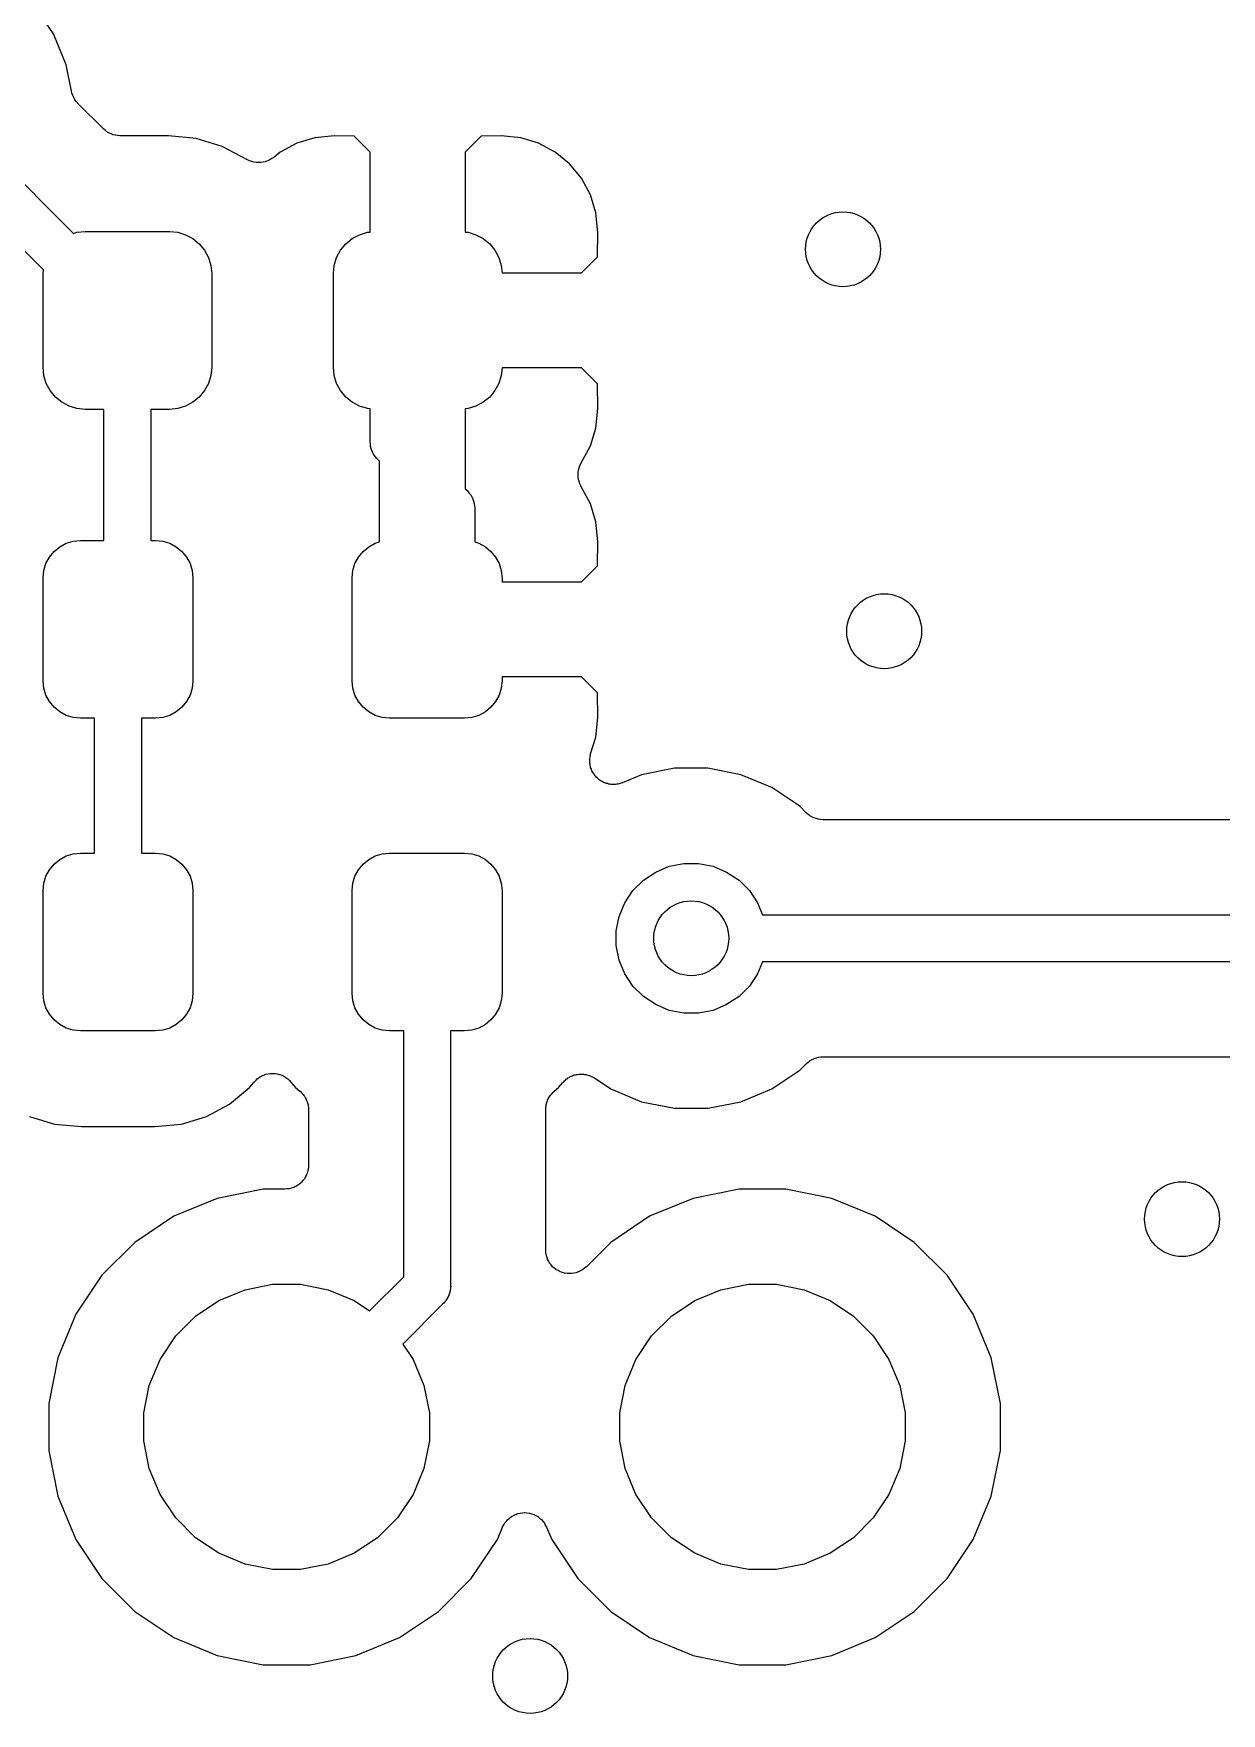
# Model space of a CAD drawing. Extents: x 103 to 213, y -152 to -90.
# Drawn here: x 199.85 to 206.19, y -115.37 to -106.4 of the extents above; entities that cross this region are included whole.
import ezdxf

# ---------------------------------------------------------------- set-up
doc = ezdxf.new("R2010")
doc.units = 0
doc.layers.add('BLACK', color=7, linetype='CONTINUOUS')

msp = doc.modelspace()

# ---------------------------------------------------------------- linework, layer by layer
at = {"layer": 'BLACK', "linetype": 'CONTINUOUS'}
for p, q in [((199.955, -106.4), (199.855, -106.251)), ((200.023, -106.565), (199.955, -106.4)), ((200.051, -106.706), (200.023, -106.565)), ((200.054, -106.717), (200.051, -106.706)), ((200.058, -106.728), (200.054, -106.717)), ((200.058, -106.729), (200.058, -106.728)), ((200.064, -106.74), (200.058, -106.729)), ((200.058, -106.729), (200.058, -106.729)), ((200.069, -106.75), (200.064, -106.74)), ((200.07, -106.751), (200.069, -106.75)), ((200.077, -106.76), (200.07, -106.751)), ((200.07, -106.751), (200.07, -106.751)), ((200.085, -106.769), (200.077, -106.76)), ((200.086, -106.77), (200.085, -106.769)), ((200.086, -106.771), (200.086, -106.77)), ((200.086, -106.77), (200.086, -106.77)), ((200.086, -106.77), (200.086, -106.77)), ((200.222, -106.907), (200.086, -106.771)), ((199.536, -106.939), (200.062, -107.465)), ((200.231, -106.914), (200.222, -106.907)), ((200.24, -106.922), (200.231, -106.914)), ((200.241, -106.922), (200.24, -106.922)), ((200.251, -106.928), (200.241, -106.922)), ((200.241, -106.922), (200.241, -106.922)), ((200.262, -106.934), (200.251, -106.928)), ((200.263, -106.934), (200.262, -106.934)), ((200.262, -106.934), (200.262, -106.934)), ((200.274, -106.938), (200.263, -106.934)), ((200.285, -106.941), (200.274, -106.938)), ((200.286, -106.941), (200.285, -106.941)), ((200.287, -106.941), (200.286, -106.941)), ((200.298, -106.943), (200.287, -106.941)), ((200.31, -106.944), (200.298, -106.943)), ((200.311, -106.944), (200.31, -106.944)), ((200.312, -106.944), (200.311, -106.944)), ((200.311, -106.944), (200.311, -106.944)), ((200.311, -106.944), (200.311, -106.944)), ((200.569, -106.944), (200.312, -106.944)), ((200.718, -106.959), (200.569, -106.944)), ((201.455, -106.944), (201.35, -106.954)), ((201.561, -106.946), (201.455, -106.944)), ((201.646, -107.031), (201.561, -106.946)), ((202.239, -106.946), (202.154, -107.031)), ((202.345, -106.944), (202.239, -106.946)), ((202.45, -106.954), (202.345, -106.944)), ((200.856, -107.001), (200.718, -106.959)), ((200.991, -107.073), (200.856, -107.001)), ((201.166, -107.031), (201.132, -107.059)), ((201.255, -106.983), (201.166, -107.031)), ((201.35, -106.954), (201.255, -106.983)), ((201.646, -107.458), (201.646, -107.031)), ((202.154, -107.031), (202.154, -107.458)), ((202.545, -106.983), (202.45, -106.954)), ((202.634, -107.031), (202.545, -106.983)), ((202.711, -107.094), (202.634, -107.031)), ((201.002, -107.077), (200.991, -107.073)), ((201.013, -107.082), (201.002, -107.077)), ((201.014, -107.082), (201.013, -107.082)), ((201.026, -107.085), (201.014, -107.082)), ((201.014, -107.082), (201.014, -107.082)), ((201.038, -107.087), (201.026, -107.085)), ((201.039, -107.087), (201.038, -107.087)), ((201.038, -107.087), (201.038, -107.087)), ((201.051, -107.087), (201.039, -107.087)), ((201.062, -107.087), (201.051, -107.087)), ((201.063, -107.087), (201.062, -107.087)), ((201.075, -107.085), (201.063, -107.087)), ((201.063, -107.087), (201.063, -107.087)), ((201.087, -107.083), (201.075, -107.085)), ((201.088, -107.082), (201.087, -107.082)), ((201.087, -107.082), (201.087, -107.083)), ((201.099, -107.078), (201.088, -107.082)), ((201.11, -107.073), (201.099, -107.078)), ((201.111, -107.073), (201.11, -107.073)), ((201.11, -107.073), (201.11, -107.073)), ((201.121, -107.066), (201.111, -107.073)), ((201.131, -107.06), (201.121, -107.066)), ((201.132, -107.059), (201.131, -107.059)), ((201.131, -107.059), (201.131, -107.059)), ((201.131, -107.059), (201.131, -107.059)), ((201.131, -107.059), (201.131, -107.06)), ((202.774, -107.171), (202.711, -107.094)), ((199.902, -107.659), (199.392, -107.149)), ((202.822, -107.26), (202.774, -107.171)), ((202.851, -107.355), (202.822, -107.26)), ((202.861, -107.46), (202.851, -107.355)), ((200.062, -107.465), (200.081, -107.459)), ((200.081, -107.459), (200.125, -107.455)), ((200.125, -107.455), (200.575, -107.455)), ((200.575, -107.455), (200.619, -107.459)), ((200.619, -107.459), (200.661, -107.472)), ((200.661, -107.472), (200.7, -107.493)), ((201.55, -107.493), (201.589, -107.472)), ((201.589, -107.472), (201.631, -107.459)), ((201.631, -107.459), (201.646, -107.458)), ((202.154, -107.458), (202.169, -107.459)), ((202.169, -107.459), (202.211, -107.472)), ((202.211, -107.472), (202.25, -107.493)), ((202.859, -107.591), (202.861, -107.46)), ((200.7, -107.493), (200.734, -107.521)), ((200.734, -107.521), (200.762, -107.555)), ((200.762, -107.555), (200.783, -107.594)), ((201.467, -107.594), (201.488, -107.555)), ((201.488, -107.555), (201.516, -107.521)), ((201.516, -107.521), (201.55, -107.493)), ((202.25, -107.493), (202.284, -107.521)), ((202.284, -107.521), (202.312, -107.555)), ((202.312, -107.555), (202.333, -107.594)), ((199.9, -107.68), (199.902, -107.659)), ((200.783, -107.594), (200.796, -107.636)), ((200.796, -107.636), (200.8, -107.68)), ((201.45, -107.68), (201.454, -107.636)), ((201.454, -107.636), (201.467, -107.594)), ((202.333, -107.594), (202.346, -107.636)), ((202.346, -107.636), (202.35, -107.676)), ((202.774, -107.676), (202.859, -107.591)), ((199.9, -108.18), (199.9, -107.68)), ((200.8, -107.68), (200.8, -108.18)), ((201.45, -108.18), (201.45, -107.68)), ((202.35, -107.676), (202.774, -107.676)), ((199.904, -108.224), (199.9, -108.18)), ((200.8, -108.18), (200.796, -108.224)), ((201.454, -108.224), (201.45, -108.18)), ((202.35, -108.184), (202.346, -108.224)), ((202.774, -108.184), (202.35, -108.184)), ((202.859, -108.269), (202.774, -108.184)), ((199.917, -108.266), (199.904, -108.224)), ((199.938, -108.305), (199.917, -108.266)), ((200.783, -108.266), (200.762, -108.305)), ((200.796, -108.224), (200.783, -108.266)), ((201.467, -108.266), (201.454, -108.224)), ((201.488, -108.305), (201.467, -108.266)), ((202.333, -108.266), (202.312, -108.305)), ((202.346, -108.224), (202.333, -108.266)), ((202.861, -108.4), (202.859, -108.269)), ((199.966, -108.339), (199.938, -108.305)), ((200, -108.367), (199.966, -108.339)), ((200.039, -108.388), (200, -108.367)), ((200.7, -108.367), (200.661, -108.388)), ((200.734, -108.339), (200.7, -108.367)), ((200.762, -108.305), (200.734, -108.339)), ((201.516, -108.339), (201.488, -108.305)), ((201.55, -108.367), (201.516, -108.339)), ((201.589, -108.388), (201.55, -108.367)), ((202.25, -108.367), (202.211, -108.388)), ((202.284, -108.339), (202.25, -108.367)), ((202.312, -108.305), (202.284, -108.339)), ((200.081, -108.401), (200.039, -108.388)), ((200.125, -108.405), (200.081, -108.401)), ((200.225, -108.405), (200.125, -108.405)), ((200.225, -109.105), (200.225, -108.405)), ((200.575, -108.405), (200.475, -108.405)), ((200.475, -108.405), (200.475, -109.105)), ((200.619, -108.401), (200.575, -108.405)), ((200.661, -108.388), (200.619, -108.401)), ((201.631, -108.401), (201.589, -108.388)), ((201.646, -108.402), (201.631, -108.401)), ((201.646, -108.579), (201.646, -108.402)), ((202.169, -108.401), (202.154, -108.402)), ((202.154, -108.402), (202.154, -108.829)), ((202.211, -108.388), (202.169, -108.401)), ((202.851, -108.505), (202.861, -108.4)), ((202.822, -108.6), (202.851, -108.505)), ((201.647, -108.59), (201.646, -108.579)), ((201.648, -108.602), (201.647, -108.59)), ((201.648, -108.603), (201.648, -108.602)), ((201.652, -108.615), (201.648, -108.603)), ((201.648, -108.603), (201.648, -108.603)), ((201.655, -108.626), (201.652, -108.615)), ((201.655, -108.627), (201.655, -108.626)), ((201.656, -108.627), (201.655, -108.627)), ((201.661, -108.638), (201.656, -108.627)), ((201.666, -108.648), (201.661, -108.638)), ((201.667, -108.648), (201.666, -108.648)), ((201.667, -108.649), (201.667, -108.648)), ((201.675, -108.658), (201.667, -108.649)), ((202.771, -108.695), (202.822, -108.6)), ((201.682, -108.667), (201.675, -108.658)), ((201.683, -108.668), (201.682, -108.667)), ((201.683, -108.669), (201.683, -108.668)), ((201.683, -108.668), (201.683, -108.668)), ((201.683, -108.668), (201.683, -108.668)), ((201.696, -108.681), (201.683, -108.669)), ((201.696, -109.113), (201.696, -108.681)), ((202.757, -108.741), (202.759, -108.73)), ((202.759, -108.73), (202.761, -108.718)), ((202.761, -108.718), (202.762, -108.717)), ((202.762, -108.717), (202.766, -108.706)), ((202.762, -108.717), (202.762, -108.717)), ((202.766, -108.706), (202.771, -108.695)), ((202.154, -108.829), (202.167, -108.841)), ((202.756, -108.766), (202.757, -108.754)), ((202.757, -108.767), (202.756, -108.766)), ((202.757, -108.742), (202.757, -108.741)), ((202.757, -108.754), (202.757, -108.742)), ((202.757, -108.742), (202.757, -108.742)), ((202.759, -108.779), (202.757, -108.767)), ((202.757, -108.767), (202.757, -108.767)), ((202.761, -108.79), (202.759, -108.779)), ((202.761, -108.791), (202.761, -108.79)), ((202.766, -108.802), (202.761, -108.791)), ((202.761, -108.791), (202.761, -108.791)), ((202.77, -108.813), (202.766, -108.802)), ((202.771, -108.814), (202.77, -108.813)), ((202.771, -108.815), (202.771, -108.814)), ((202.771, -108.814), (202.771, -108.814)), ((202.771, -108.814), (202.771, -108.814)), ((202.822, -108.91), (202.771, -108.815)), ((202.167, -108.841), (202.167, -108.842)), ((202.167, -108.842), (202.167, -108.842)), ((202.167, -108.842), (202.167, -108.842)), ((202.167, -108.842), (202.168, -108.843)), ((202.168, -108.843), (202.175, -108.852)), ((202.175, -108.852), (202.183, -108.861)), ((202.183, -108.861), (202.183, -108.862)), ((202.183, -108.862), (202.184, -108.862)), ((202.184, -108.862), (202.189, -108.873)), ((202.189, -108.873), (202.194, -108.883)), ((202.194, -108.883), (202.195, -108.883)), ((202.195, -108.883), (202.195, -108.884)), ((202.195, -108.884), (202.198, -108.895)), ((202.198, -108.895), (202.202, -108.907)), ((202.202, -108.907), (202.202, -108.907)), ((202.202, -108.907), (202.202, -108.908)), ((202.202, -108.908), (202.203, -108.92)), ((202.203, -108.92), (202.204, -108.931)), ((202.851, -109.005), (202.822, -108.91)), ((202.204, -108.931), (202.204, -109.113)), ((202.861, -109.11), (202.851, -109.005)), ((199.934, -109.194), (199.959, -109.164)), ((199.959, -109.164), (199.989, -109.139)), ((199.989, -109.139), (200.023, -109.12)), ((200.023, -109.12), (200.061, -109.109)), ((200.061, -109.109), (200.1, -109.105)), ((200.1, -109.105), (200.225, -109.105)), ((200.475, -109.105), (200.5, -109.105)), ((200.5, -109.105), (200.539, -109.109)), ((200.539, -109.109), (200.577, -109.12)), ((200.577, -109.12), (200.611, -109.139)), ((200.611, -109.139), (200.641, -109.164)), ((200.641, -109.164), (200.666, -109.194)), ((201.584, -109.194), (201.609, -109.164)), ((201.609, -109.164), (201.639, -109.139)), ((201.639, -109.139), (201.673, -109.12)), ((201.673, -109.12), (201.696, -109.113)), ((202.204, -109.113), (202.227, -109.12)), ((202.227, -109.12), (202.261, -109.139)), ((202.261, -109.139), (202.291, -109.164)), ((202.291, -109.164), (202.316, -109.194)), ((202.859, -109.241), (202.861, -109.11)), ((199.9, -109.305), (199.904, -109.266)), ((199.904, -109.266), (199.915, -109.228)), ((199.915, -109.228), (199.934, -109.194)), ((200.666, -109.194), (200.685, -109.228)), ((200.685, -109.228), (200.696, -109.266)), ((200.696, -109.266), (200.7, -109.305)), ((201.55, -109.305), (201.554, -109.266)), ((201.554, -109.266), (201.565, -109.228)), ((201.565, -109.228), (201.584, -109.194)), ((202.316, -109.194), (202.335, -109.228)), ((202.335, -109.228), (202.346, -109.266)), ((202.346, -109.266), (202.35, -109.305)), ((202.774, -109.326), (202.859, -109.241)), ((199.9, -109.855), (199.9, -109.305)), ((200.7, -109.305), (200.7, -109.855)), ((201.55, -109.855), (201.55, -109.305)), ((202.35, -109.305), (202.35, -109.326)), ((202.35, -109.326), (202.774, -109.326)), ((199.904, -109.894), (199.9, -109.855)), ((199.915, -109.932), (199.904, -109.894)), ((200.696, -109.894), (200.685, -109.932)), ((200.7, -109.855), (200.696, -109.894)), ((201.554, -109.894), (201.55, -109.855)), ((201.565, -109.932), (201.554, -109.894)), ((202.346, -109.894), (202.335, -109.932)), ((202.35, -109.855), (202.346, -109.894)), ((202.774, -109.834), (202.35, -109.834)), ((202.35, -109.834), (202.35, -109.855)), ((202.859, -109.919), (202.774, -109.834)), ((199.934, -109.966), (199.915, -109.932)), ((199.959, -109.996), (199.934, -109.966)), ((199.989, -110.021), (199.959, -109.996)), ((200.641, -109.996), (200.611, -110.021)), ((200.666, -109.966), (200.641, -109.996)), ((200.685, -109.932), (200.666, -109.966)), ((201.584, -109.966), (201.565, -109.932)), ((201.609, -109.996), (201.584, -109.966)), ((201.639, -110.021), (201.609, -109.996)), ((202.291, -109.996), (202.261, -110.021)), ((202.316, -109.966), (202.291, -109.996)), ((202.335, -109.932), (202.316, -109.966)), ((202.861, -110.05), (202.859, -109.919)), ((200.023, -110.04), (199.989, -110.021)), ((200.061, -110.051), (200.023, -110.04)), ((200.1, -110.055), (200.061, -110.051)), ((200.175, -110.055), (200.1, -110.055)), ((200.175, -110.775), (200.175, -110.055)), ((200.5, -110.055), (200.425, -110.055)), ((200.425, -110.055), (200.425, -110.775)), ((200.539, -110.051), (200.5, -110.055)), ((200.577, -110.04), (200.539, -110.051)), ((200.611, -110.021), (200.577, -110.04)), ((201.673, -110.04), (201.639, -110.021)), ((201.711, -110.051), (201.673, -110.04)), ((201.75, -110.055), (201.711, -110.051)), ((202.15, -110.055), (201.75, -110.055)), ((202.189, -110.051), (202.15, -110.055)), ((202.227, -110.04), (202.189, -110.051)), ((202.261, -110.021), (202.227, -110.04)), ((202.851, -110.155), (202.861, -110.05)), ((202.823, -110.245), (202.851, -110.155)), ((202.818, -110.269), (202.82, -110.263)), ((202.82, -110.256), (202.822, -110.251)), ((202.82, -110.263), (202.82, -110.256)), ((202.822, -110.251), (202.823, -110.245)), ((202.818, -110.275), (202.818, -110.269)), ((202.818, -110.281), (202.818, -110.275)), ((202.818, -110.287), (202.818, -110.281)), ((202.818, -110.294), (202.818, -110.287)), ((202.82, -110.3), (202.818, -110.294)), ((202.82, -110.306), (202.82, -110.3)), ((202.822, -110.312), (202.82, -110.306)), ((202.823, -110.318), (202.822, -110.312)), ((202.825, -110.324), (202.823, -110.318)), ((202.827, -110.329), (202.825, -110.324)), ((202.83, -110.335), (202.827, -110.329)), ((202.833, -110.341), (202.83, -110.335)), ((202.836, -110.346), (202.833, -110.341)), ((202.839, -110.351), (202.836, -110.346)), ((202.843, -110.356), (202.839, -110.351)), ((203.271, -110.322), (203.095, -110.357)), ((203.449, -110.322), (203.271, -110.322)), ((203.625, -110.357), (203.449, -110.322)), ((202.846, -110.362), (202.843, -110.356)), ((202.85, -110.366), (202.846, -110.362)), ((202.854, -110.371), (202.85, -110.366)), ((202.859, -110.375), (202.854, -110.371)), ((202.864, -110.379), (202.859, -110.375)), ((202.869, -110.383), (202.864, -110.379)), ((202.873, -110.387), (202.869, -110.383)), ((202.879, -110.39), (202.873, -110.387)), ((202.884, -110.393), (202.879, -110.39)), ((202.89, -110.396), (202.884, -110.393)), ((202.895, -110.399), (202.89, -110.396)), ((202.901, -110.4), (202.895, -110.399)), ((202.907, -110.403), (202.901, -110.4)), ((202.913, -110.404), (202.907, -110.403)), ((202.919, -110.406), (202.913, -110.404)), ((202.925, -110.407), (202.919, -110.406)), ((202.931, -110.408), (202.925, -110.407)), ((202.937, -110.408), (202.931, -110.408)), ((202.943, -110.409), (202.937, -110.408)), ((202.95, -110.408), (202.943, -110.409)), ((202.956, -110.408), (202.95, -110.408)), ((202.962, -110.407), (202.956, -110.408)), ((202.968, -110.407), (202.962, -110.407)), ((202.974, -110.405), (202.968, -110.407)), ((202.981, -110.404), (202.974, -110.405)), ((202.986, -110.401), (202.981, -110.404)), ((202.992, -110.4), (202.986, -110.401)), ((202.993, -110.399), (202.992, -110.4)), ((203.095, -110.357), (202.993, -110.399)), ((203.79, -110.425), (203.625, -110.357)), ((203.939, -110.525), (203.79, -110.425)), ((203.974, -110.56), (203.939, -110.525)), ((203.983, -110.567), (203.974, -110.56)), ((203.992, -110.575), (203.983, -110.567)), ((203.993, -110.575), (203.992, -110.575)), ((203.993, -110.576), (203.993, -110.575)), ((204.003, -110.581), (203.993, -110.576)), ((204.014, -110.587), (204.003, -110.581)), ((204.015, -110.587), (204.014, -110.587)), ((204.014, -110.587), (204.014, -110.587)), ((204.026, -110.591), (204.015, -110.587)), ((204.037, -110.594), (204.026, -110.591)), ((204.038, -110.594), (204.037, -110.594)), ((204.039, -110.594), (204.038, -110.594)), ((204.05, -110.596), (204.039, -110.594)), ((204.062, -110.597), (204.05, -110.596)), ((204.063, -110.597), (204.062, -110.597)), ((204.064, -110.597), (204.063, -110.597)), ((204.063, -110.597), (204.063, -110.597)), ((204.063, -110.597), (204.063, -110.597)), ((206.433, -110.597), (204.064, -110.597)), ((199.989, -110.809), (200.023, -110.79)), ((200.023, -110.79), (200.061, -110.779)), ((200.061, -110.779), (200.1, -110.775)), ((200.1, -110.775), (200.175, -110.775)), ((200.425, -110.775), (200.5, -110.775)), ((200.5, -110.775), (200.539, -110.779)), ((200.539, -110.779), (200.577, -110.79)), ((200.577, -110.79), (200.611, -110.809)), ((201.639, -110.809), (201.673, -110.79)), ((201.673, -110.79), (201.711, -110.779)), ((201.711, -110.779), (201.75, -110.775)), ((201.75, -110.775), (202.15, -110.775)), ((202.15, -110.775), (202.189, -110.779)), ((202.189, -110.779), (202.227, -110.79)), ((202.227, -110.79), (202.261, -110.809)), ((199.915, -110.898), (199.934, -110.864)), ((199.934, -110.864), (199.959, -110.834)), ((199.959, -110.834), (199.989, -110.809)), ((200.611, -110.809), (200.641, -110.834)), ((200.641, -110.834), (200.666, -110.864)), ((200.666, -110.864), (200.685, -110.898)), ((201.565, -110.898), (201.584, -110.864)), ((201.584, -110.864), (201.609, -110.834)), ((201.609, -110.834), (201.639, -110.809)), ((202.261, -110.809), (202.291, -110.834)), ((202.291, -110.834), (202.316, -110.864)), ((202.316, -110.864), (202.335, -110.898)), ((203.105, -110.919), (203.171, -110.876)), ((203.171, -110.876), (203.243, -110.845)), ((203.243, -110.845), (203.321, -110.83)), ((203.321, -110.83), (203.399, -110.83)), ((203.399, -110.83), (203.477, -110.845)), ((203.477, -110.845), (203.549, -110.876)), ((203.549, -110.876), (203.615, -110.919)), ((199.9, -110.975), (199.904, -110.936)), ((199.9, -111.525), (199.9, -110.975)), ((199.904, -110.936), (199.915, -110.898)), ((200.685, -110.898), (200.696, -110.936)), ((200.696, -110.936), (200.7, -110.975)), ((200.7, -110.975), (200.7, -111.525)), ((201.55, -110.975), (201.554, -110.936)), ((201.55, -111.525), (201.55, -110.975)), ((201.554, -110.936), (201.565, -110.898)), ((202.335, -110.898), (202.346, -110.936)), ((202.346, -110.936), (202.35, -110.975)), ((202.35, -110.975), (202.35, -111.525)), ((203.006, -111.041), (203.049, -110.975)), ((203.049, -110.975), (203.105, -110.919)), ((203.615, -110.919), (203.671, -110.975)), ((203.671, -110.975), (203.714, -111.041)), ((202.975, -111.113), (203.006, -111.041)), ((203.714, -111.041), (203.741, -111.105)), ((202.96, -111.191), (202.975, -111.113)), ((203.741, -111.105), (206.464, -111.105)), ((202.96, -111.269), (202.96, -111.191)), ((202.975, -111.347), (202.96, -111.269)), ((203.006, -111.419), (202.975, -111.347)), ((203.049, -111.485), (203.006, -111.419)), ((203.714, -111.419), (203.671, -111.485)), ((203.741, -111.355), (203.714, -111.419)), ((206.421, -111.355), (203.741, -111.355)), ((203.105, -111.541), (203.049, -111.485)), ((203.671, -111.485), (203.615, -111.541)), ((199.904, -111.564), (199.9, -111.525)), ((199.915, -111.602), (199.904, -111.564)), ((199.934, -111.636), (199.915, -111.602)), ((200.685, -111.602), (200.666, -111.636)), ((200.696, -111.564), (200.685, -111.602)), ((200.7, -111.525), (200.696, -111.564)), ((201.554, -111.564), (201.55, -111.525)), ((201.565, -111.602), (201.554, -111.564)), ((201.584, -111.636), (201.565, -111.602)), ((202.335, -111.602), (202.316, -111.636)), ((202.346, -111.564), (202.335, -111.602)), ((202.35, -111.525), (202.346, -111.564)), ((203.171, -111.584), (203.105, -111.541)), ((203.243, -111.615), (203.171, -111.584)), ((203.549, -111.584), (203.477, -111.615)), ((203.615, -111.541), (203.549, -111.584)), ((199.959, -111.666), (199.934, -111.636)), ((199.989, -111.691), (199.959, -111.666)), ((200.023, -111.71), (199.989, -111.691)), ((200.611, -111.691), (200.577, -111.71)), ((200.641, -111.666), (200.611, -111.691)), ((200.666, -111.636), (200.641, -111.666)), ((201.609, -111.666), (201.584, -111.636)), ((201.639, -111.691), (201.609, -111.666)), ((201.673, -111.71), (201.639, -111.691)), ((202.261, -111.691), (202.227, -111.71)), ((202.291, -111.666), (202.261, -111.691)), ((202.316, -111.636), (202.291, -111.666)), ((203.321, -111.63), (203.243, -111.615)), ((203.399, -111.63), (203.321, -111.63)), ((203.477, -111.615), (203.399, -111.63)), ((200.061, -111.721), (200.023, -111.71)), ((200.1, -111.725), (200.061, -111.721)), ((200.5, -111.725), (200.1, -111.725)), ((200.539, -111.721), (200.5, -111.725)), ((200.577, -111.71), (200.539, -111.721)), ((201.711, -111.721), (201.673, -111.71)), ((201.75, -111.725), (201.711, -111.721)), ((201.825, -111.725), (201.75, -111.725)), ((201.825, -113.038), (201.825, -111.725)), ((202.15, -111.725), (202.075, -111.725)), ((202.075, -111.725), (202.075, -113.084)), ((202.189, -111.721), (202.15, -111.725)), ((202.227, -111.71), (202.189, -111.721)), ((203.995, -111.883), (204.005, -111.878)), ((204.005, -111.878), (204.015, -111.873)), ((204.015, -111.873), (204.016, -111.872)), ((204.016, -111.872), (204.017, -111.872)), ((204.017, -111.872), (204.028, -111.869)), ((204.028, -111.869), (204.039, -111.865)), ((204.039, -111.865), (204.04, -111.865)), ((204.04, -111.865), (204.052, -111.864)), ((204.04, -111.865), (204.04, -111.865)), ((204.052, -111.864), (204.064, -111.863)), ((204.064, -111.863), (206.311, -111.863)), ((201.056, -111.972), (201.066, -111.966)), ((201.066, -111.966), (201.067, -111.965)), ((201.066, -111.966), (201.066, -111.966)), ((201.067, -111.965), (201.078, -111.961)), ((201.078, -111.961), (201.089, -111.956)), ((201.089, -111.956), (201.089, -111.956)), ((201.089, -111.956), (201.09, -111.956)), ((201.09, -111.956), (201.101, -111.954)), ((201.101, -111.954), (201.113, -111.952)), ((201.113, -111.952), (201.113, -111.952)), ((201.113, -111.952), (201.114, -111.952)), ((201.114, -111.952), (201.126, -111.952)), ((201.126, -111.952), (201.138, -111.952)), ((201.138, -111.952), (201.138, -111.952)), ((201.138, -111.952), (201.139, -111.952)), ((201.139, -111.952), (201.15, -111.954)), ((201.15, -111.954), (201.162, -111.957)), ((201.162, -111.957), (201.163, -111.957)), ((201.163, -111.957), (201.163, -111.957)), ((201.163, -111.957), (201.174, -111.962)), ((201.174, -111.962), (201.185, -111.966)), ((201.185, -111.966), (201.185, -111.966)), ((201.185, -111.966), (201.186, -111.967)), ((201.186, -111.967), (201.196, -111.973)), ((202.708, -111.973), (202.713, -111.969)), ((202.713, -111.969), (202.719, -111.967)), ((202.719, -111.967), (202.724, -111.964)), ((202.724, -111.964), (202.73, -111.962)), ((202.73, -111.962), (202.736, -111.96)), ((202.736, -111.96), (202.742, -111.959)), ((202.742, -111.959), (202.748, -111.957)), ((202.748, -111.957), (202.754, -111.957)), ((202.754, -111.957), (202.761, -111.955)), ((202.761, -111.955), (202.767, -111.955)), ((202.767, -111.955), (202.772, -111.955)), ((202.772, -111.955), (202.779, -111.956)), ((202.779, -111.956), (202.786, -111.956)), ((202.786, -111.956), (202.791, -111.957)), ((202.791, -111.957), (202.797, -111.957)), ((202.797, -111.957), (202.803, -111.959)), ((202.803, -111.959), (202.81, -111.961)), ((202.81, -111.961), (202.815, -111.963)), ((202.815, -111.963), (202.821, -111.965)), ((202.821, -111.965), (202.827, -111.968)), ((202.827, -111.968), (202.833, -111.97)), ((202.833, -111.97), (202.837, -111.974)), ((203.79, -112.035), (203.939, -111.935)), ((203.939, -111.935), (203.974, -111.9)), ((203.974, -111.9), (203.975, -111.899)), ((203.974, -111.9), (203.974, -111.9)), ((203.974, -111.9), (203.974, -111.9)), ((203.974, -111.9), (203.974, -111.9)), ((203.975, -111.899), (203.984, -111.892)), ((203.984, -111.892), (203.993, -111.884)), ((203.993, -111.884), (203.994, -111.884)), ((203.994, -111.884), (203.995, -111.883)), ((200.895, -112.116), (201.002, -112.027)), ((201.002, -112.027), (201.027, -111.998)), ((201.027, -111.997), (201.028, -111.996)), ((201.027, -111.998), (201.027, -111.997)), ((201.027, -111.997), (201.027, -111.997)), ((201.027, -111.997), (201.027, -111.997)), ((201.028, -111.996), (201.037, -111.988)), ((201.037, -111.988), (201.045, -111.979)), ((201.045, -111.979), (201.045, -111.979)), ((201.045, -111.979), (201.046, -111.979)), ((201.046, -111.979), (201.056, -111.972)), ((201.196, -111.973), (201.206, -111.98)), ((201.206, -111.98), (201.206, -111.98)), ((201.206, -111.98), (201.206, -111.981)), ((201.206, -111.981), (201.215, -111.989)), ((201.215, -111.989), (201.223, -111.998)), ((201.223, -111.998), (201.248, -112.027)), ((201.248, -112.027), (201.271, -112.046)), ((201.271, -112.046), (201.272, -112.047)), ((201.272, -112.047), (201.276, -112.051)), ((201.276, -112.051), (201.28, -112.055)), ((201.28, -112.055), (201.284, -112.06)), ((201.284, -112.06), (201.289, -112.065)), ((202.612, -112.064), (202.617, -112.059)), ((202.617, -112.059), (202.621, -112.054)), ((202.621, -112.054), (202.625, -112.05)), ((202.625, -112.05), (202.629, -112.046)), ((202.629, -112.046), (202.652, -112.027)), ((202.652, -112.027), (202.674, -112.001)), ((202.674, -112.001), (202.675, -112)), ((202.675, -112), (202.679, -111.996)), ((202.679, -111.996), (202.683, -111.992)), ((202.683, -111.992), (202.688, -111.987)), ((202.688, -111.987), (202.693, -111.983)), ((202.693, -111.983), (202.697, -111.98)), ((202.697, -111.98), (202.702, -111.976)), ((202.702, -111.976), (202.708, -111.973)), ((202.837, -111.974), (202.843, -111.976)), ((202.843, -111.976), (202.93, -112.035)), ((202.93, -112.035), (203.095, -112.103)), ((203.625, -112.103), (203.79, -112.035)), ((200.772, -112.181), (200.895, -112.116)), ((201.289, -112.065), (201.292, -112.07)), ((201.292, -112.07), (201.296, -112.074)), ((201.296, -112.074), (201.299, -112.08)), ((201.299, -112.08), (201.303, -112.086)), ((201.303, -112.086), (201.305, -112.091)), ((201.305, -112.091), (201.307, -112.096)), ((201.307, -112.096), (201.309, -112.103)), ((201.309, -112.103), (201.312, -112.109)), ((201.312, -112.109), (201.313, -112.114)), ((201.313, -112.114), (201.315, -112.12)), ((201.315, -112.12), (201.315, -112.127)), ((201.315, -112.127), (201.317, -112.133)), ((201.317, -112.133), (201.316, -112.139)), ((201.316, -112.139), (201.317, -112.144)), ((201.317, -112.144), (201.317, -112.443)), ((202.583, -112.143), (202.584, -112.137)), ((202.583, -112.144), (202.583, -112.143)), ((202.583, -112.894), (202.583, -112.144)), ((202.584, -112.131), (202.585, -112.125)), ((202.584, -112.137), (202.584, -112.131)), ((202.585, -112.125), (202.586, -112.118)), ((202.586, -112.118), (202.587, -112.113)), ((202.587, -112.113), (202.589, -112.107)), ((202.589, -112.107), (202.591, -112.101)), ((202.591, -112.101), (202.593, -112.094)), ((202.593, -112.094), (202.596, -112.089)), ((202.596, -112.089), (202.598, -112.084)), ((202.598, -112.084), (202.602, -112.079)), ((202.602, -112.079), (202.605, -112.073)), ((202.605, -112.073), (202.609, -112.068)), ((202.609, -112.068), (202.612, -112.064)), ((203.095, -112.103), (203.271, -112.138)), ((203.271, -112.138), (203.449, -112.138)), ((203.449, -112.138), (203.625, -112.103)), ((199.828, -112.181), (199.961, -112.222)), ((199.961, -112.222), (200.106, -112.236)), ((200.106, -112.236), (200.494, -112.236)), ((200.494, -112.236), (200.639, -112.222)), ((200.639, -112.222), (200.772, -112.181)), ((201.301, -112.503), (201.295, -112.514)), ((201.307, -112.493), (201.301, -112.503)), ((201.311, -112.481), (201.307, -112.492)), ((201.307, -112.492), (201.307, -112.493)), ((201.307, -112.493), (201.307, -112.493)), ((201.314, -112.469), (201.311, -112.481)), ((201.316, -112.457), (201.314, -112.469)), ((201.314, -112.469), (201.314, -112.469)), ((201.314, -112.469), (201.314, -112.469)), ((201.317, -112.445), (201.316, -112.457)), ((201.317, -112.443), (201.317, -112.444)), ((201.317, -112.444), (201.317, -112.444)), ((201.317, -112.444), (201.317, -112.444)), ((201.317, -112.444), (201.317, -112.445)), ((201.075, -112.57), (200.83, -112.619)), ((201.19, -112.57), (201.075, -112.57)), ((201.202, -112.569), (201.19, -112.57)), ((201.214, -112.568), (201.202, -112.569)), ((201.215, -112.568), (201.214, -112.568)), ((201.214, -112.568), (201.214, -112.568)), ((201.226, -112.564), (201.215, -112.568)), ((201.238, -112.561), (201.226, -112.564)), ((201.249, -112.555), (201.238, -112.56)), ((201.238, -112.56), (201.238, -112.561)), ((201.238, -112.561), (201.238, -112.561)), ((201.26, -112.549), (201.249, -112.555)), ((201.27, -112.541), (201.26, -112.549)), ((201.26, -112.549), (201.26, -112.549)), ((201.26, -112.549), (201.26, -112.549)), ((201.279, -112.534), (201.27, -112.541)), ((201.287, -112.524), (201.279, -112.533)), ((201.279, -112.533), (201.279, -112.533)), ((201.279, -112.533), (201.279, -112.534)), ((201.295, -112.515), (201.287, -112.524)), ((201.295, -112.514), (201.295, -112.514)), ((201.295, -112.514), (201.295, -112.515)), ((203.615, -112.57), (203.37, -112.619)), ((203.865, -112.57), (203.615, -112.57)), ((204.11, -112.619), (203.865, -112.57)), ((200.83, -112.619), (200.598, -112.715)), ((203.37, -112.619), (203.138, -112.715)), ((204.342, -112.715), (204.11, -112.619)), ((200.598, -112.715), (200.39, -112.854)), ((203.138, -112.715), (202.93, -112.854)), ((204.55, -112.854), (204.342, -112.715)), ((200.39, -112.854), (200.214, -113.03)), ((202.93, -112.854), (202.8, -112.984)), ((204.726, -113.03), (204.55, -112.854)), ((202.584, -112.907), (202.583, -112.894)), ((202.585, -112.919), (202.584, -112.907)), ((202.589, -112.931), (202.585, -112.919)), ((202.585, -112.919), (202.585, -112.919)), ((202.585, -112.919), (202.585, -112.919)), ((202.592, -112.942), (202.589, -112.931)), ((202.593, -112.943), (202.592, -112.942)), ((202.598, -112.953), (202.593, -112.943)), ((202.593, -112.943), (202.593, -112.943)), ((202.604, -112.964), (202.598, -112.953)), ((200.214, -113.03), (200.075, -113.238)), ((201.643, -113.22), (201.825, -113.038)), ((202.604, -112.965), (202.604, -112.964)), ((202.604, -112.964), (202.604, -112.964)), ((202.612, -112.974), (202.604, -112.965)), ((202.62, -112.984), (202.612, -112.974)), ((202.629, -112.992), (202.62, -112.984)), ((202.62, -112.984), (202.62, -112.984)), ((202.62, -112.984), (202.62, -112.984)), ((202.639, -112.999), (202.629, -112.992)), ((202.639, -113), (202.639, -112.999)), ((202.639, -112.999), (202.639, -112.999)), ((202.65, -113.005), (202.639, -113)), ((202.66, -113.011), (202.65, -113.005)), ((202.661, -113.011), (202.66, -113.011)), ((202.672, -113.015), (202.661, -113.011)), ((202.661, -113.011), (202.661, -113.011)), ((202.684, -113.019), (202.672, -113.015)), ((202.697, -113.02), (202.684, -113.019)), ((202.684, -113.019), (202.684, -113.019)), ((202.684, -113.019), (202.684, -113.019)), ((202.709, -113.021), (202.697, -113.02)), ((202.721, -113.02), (202.709, -113.021)), ((202.709, -113.021), (202.709, -113.021)), ((202.709, -113.021), (202.709, -113.021)), ((202.733, -113.019), (202.721, -113.02)), ((202.734, -113.019), (202.733, -113.019)), ((202.745, -113.016), (202.734, -113.019)), ((202.734, -113.019), (202.734, -113.019)), ((202.757, -113.012), (202.745, -113.016)), ((202.758, -113.012), (202.757, -113.012)), ((202.757, -113.012), (202.757, -113.012)), ((202.768, -113.006), (202.758, -113.012)), ((202.779, -113.001), (202.768, -113.006)), ((202.78, -113.001), (202.779, -113.001)), ((202.779, -113.001), (202.779, -113.001)), ((202.789, -112.993), (202.78, -113.001)), ((202.799, -112.985), (202.789, -112.993)), ((202.8, -112.984), (202.799, -112.985)), ((202.799, -112.985), (202.799, -112.985)), ((202.799, -112.985), (202.799, -112.985)), ((202.799, -112.985), (202.799, -112.985)), ((204.865, -113.238), (204.726, -113.03)), ((200.839, -113.165), (200.978, -113.107)), ((200.978, -113.107), (201.125, -113.078)), ((201.125, -113.078), (201.275, -113.078)), ((201.275, -113.078), (201.422, -113.107)), ((201.422, -113.107), (201.561, -113.165)), ((202.073, -113.115), (202.066, -113.137)), ((202.075, -113.096), (202.073, -113.115)), ((202.075, -113.084), (202.076, -113.09)), ((202.076, -113.09), (202.075, -113.096)), ((202.075, -113.096), (202.075, -113.096)), ((203.379, -113.165), (203.518, -113.107)), ((203.518, -113.107), (203.665, -113.078)), ((203.665, -113.078), (203.815, -113.078)), ((203.815, -113.078), (203.962, -113.107)), ((203.962, -113.107), (204.101, -113.165)), ((200.714, -113.248), (200.839, -113.165)), ((201.561, -113.165), (201.643, -113.22)), ((202.034, -113.183), (201.82, -113.397)), ((202.039, -113.179), (202.034, -113.183)), ((202.043, -113.174), (202.039, -113.179)), ((202.054, -113.16), (202.043, -113.174)), ((202.043, -113.174), (202.043, -113.174)), ((202.066, -113.138), (202.054, -113.16)), ((202.066, -113.137), (202.066, -113.138)), ((203.254, -113.248), (203.379, -113.165)), ((204.101, -113.165), (204.226, -113.248)), ((200.075, -113.238), (199.979, -113.47)), ((200.608, -113.354), (200.714, -113.248)), ((203.148, -113.354), (203.254, -113.248)), ((204.226, -113.248), (204.332, -113.354)), ((204.961, -113.47), (204.865, -113.238)), ((200.525, -113.479), (200.608, -113.354)), ((201.82, -113.397), (201.875, -113.479)), ((203.065, -113.479), (203.148, -113.354)), ((204.332, -113.354), (204.415, -113.479)), ((199.979, -113.47), (199.93, -113.715)), ((200.467, -113.618), (200.525, -113.479)), ((201.875, -113.479), (201.933, -113.618)), ((203.007, -113.618), (203.065, -113.479)), ((204.415, -113.479), (204.473, -113.618)), ((205.01, -113.715), (204.961, -113.47)), ((200.438, -113.765), (200.467, -113.618)), ((201.933, -113.618), (201.962, -113.765)), ((202.978, -113.765), (203.007, -113.618)), ((204.473, -113.618), (204.502, -113.765)), ((199.93, -113.715), (199.93, -113.965)), ((205.01, -113.965), (205.01, -113.715)), ((200.438, -113.915), (200.438, -113.765)), ((201.962, -113.765), (201.962, -113.915)), ((202.978, -113.915), (202.978, -113.765)), ((204.502, -113.765), (204.502, -113.915)), ((200.467, -114.062), (200.438, -113.915)), ((201.962, -113.915), (201.933, -114.062)), ((203.007, -114.062), (202.978, -113.915)), ((204.502, -113.915), (204.473, -114.062)), ((199.93, -113.965), (199.979, -114.21)), ((204.961, -114.21), (205.01, -113.965)), ((200.525, -114.201), (200.467, -114.062)), ((201.933, -114.062), (201.875, -114.201)), ((203.065, -114.201), (203.007, -114.062)), ((204.473, -114.062), (204.415, -114.201)), ((199.979, -114.21), (200.075, -114.442)), ((200.608, -114.326), (200.525, -114.201)), ((201.875, -114.201), (201.792, -114.326)), ((203.148, -114.326), (203.065, -114.201)), ((204.415, -114.201), (204.332, -114.326)), ((204.865, -114.442), (204.961, -114.21)), ((202.423, -114.307), (202.434, -114.303)), ((202.434, -114.303), (202.446, -114.3)), ((202.446, -114.3), (202.459, -114.299)), ((202.446, -114.3), (202.446, -114.3)), ((202.446, -114.3), (202.446, -114.3)), ((202.459, -114.299), (202.471, -114.297)), ((202.471, -114.297), (202.471, -114.298)), ((202.471, -114.298), (202.471, -114.297)), ((202.471, -114.297), (202.483, -114.299)), ((202.483, -114.299), (202.495, -114.3)), ((202.495, -114.3), (202.496, -114.3)), ((202.496, -114.3), (202.496, -114.3)), ((202.496, -114.3), (202.507, -114.304)), ((200.714, -114.432), (200.608, -114.326)), ((201.792, -114.326), (201.686, -114.432)), ((202.325, -114.442), (202.353, -114.376)), ((202.353, -114.374), (202.359, -114.363)), ((202.353, -114.375), (202.353, -114.374)), ((202.353, -114.376), (202.353, -114.375)), ((202.353, -114.375), (202.353, -114.375)), ((202.353, -114.375), (202.353, -114.375)), ((202.359, -114.363), (202.365, -114.353)), ((202.365, -114.353), (202.373, -114.343)), ((202.365, -114.353), (202.365, -114.353)), ((202.365, -114.353), (202.365, -114.353)), ((202.373, -114.343), (202.381, -114.334)), ((202.381, -114.334), (202.391, -114.326)), ((202.381, -114.334), (202.381, -114.334)), ((202.381, -114.334), (202.381, -114.334)), ((202.391, -114.326), (202.4, -114.318)), ((202.4, -114.318), (202.4, -114.318)), ((202.4, -114.318), (202.401, -114.318)), ((202.401, -114.318), (202.411, -114.313)), ((202.411, -114.313), (202.422, -114.307)), ((202.422, -114.307), (202.422, -114.307)), ((202.422, -114.307), (202.423, -114.307)), ((202.507, -114.304), (202.519, -114.307)), ((202.519, -114.307), (202.519, -114.307)), ((202.519, -114.307), (202.519, -114.307)), ((202.519, -114.307), (202.53, -114.313)), ((202.53, -114.313), (202.541, -114.319)), ((202.541, -114.319), (202.541, -114.319)), ((202.541, -114.319), (202.541, -114.319)), ((202.541, -114.319), (202.55, -114.327)), ((202.55, -114.327), (202.56, -114.335)), ((202.56, -114.335), (202.56, -114.335)), ((202.56, -114.335), (202.56, -114.335)), ((202.56, -114.335), (202.568, -114.344)), ((202.568, -114.344), (202.576, -114.354)), ((202.576, -114.354), (202.576, -114.354)), ((202.576, -114.354), (202.576, -114.354)), ((202.576, -114.354), (202.581, -114.365)), ((202.581, -114.365), (202.587, -114.376)), ((202.587, -114.376), (202.615, -114.442)), ((203.254, -114.432), (203.148, -114.326)), ((204.332, -114.326), (204.226, -114.432)), ((200.075, -114.442), (200.214, -114.65)), ((200.839, -114.515), (200.714, -114.432)), ((201.686, -114.432), (201.561, -114.515)), ((202.186, -114.65), (202.325, -114.442)), ((202.615, -114.442), (202.754, -114.65)), ((203.379, -114.515), (203.254, -114.432)), ((204.226, -114.432), (204.101, -114.515)), ((204.726, -114.65), (204.865, -114.442)), ((200.978, -114.573), (200.839, -114.515)), ((201.561, -114.515), (201.422, -114.573)), ((203.518, -114.573), (203.379, -114.515)), ((204.101, -114.515), (203.962, -114.573)), ((200.214, -114.65), (200.39, -114.826)), ((201.125, -114.602), (200.978, -114.573)), ((201.275, -114.602), (201.125, -114.602)), ((201.422, -114.573), (201.275, -114.602)), ((202.01, -114.826), (202.186, -114.65)), ((202.754, -114.65), (202.93, -114.826)), ((203.665, -114.602), (203.518, -114.573)), ((203.815, -114.602), (203.665, -114.602)), ((203.962, -114.573), (203.815, -114.602)), ((204.55, -114.826), (204.726, -114.65)), ((200.39, -114.826), (200.598, -114.965)), ((201.802, -114.965), (202.01, -114.826)), ((202.93, -114.826), (203.138, -114.965)), ((204.342, -114.965), (204.55, -114.826)), ((200.598, -114.965), (200.83, -115.061)), ((201.57, -115.061), (201.802, -114.965)), ((203.138, -114.965), (203.37, -115.061)), ((204.11, -115.061), (204.342, -114.965)), ((200.83, -115.061), (201.075, -115.11)), ((201.075, -115.11), (201.325, -115.11)), ((201.325, -115.11), (201.57, -115.061)), ((203.37, -115.061), (203.615, -115.11)), ((203.615, -115.11), (203.865, -115.11)), ((203.865, -115.11), (204.11, -115.061))]:
    msp.add_line(p, q, dxfattribs=at)
at = {"layer": 'BLACK'}
for centre in [(204.17, -107.55), (204.39, -109.59), (203.36, -111.23), (205.98, -112.73), (202.5, -115.17)]:
    msp.add_circle(centre, 0.2, dxfattribs=at)

doc.saveas('drawing.dxf')
